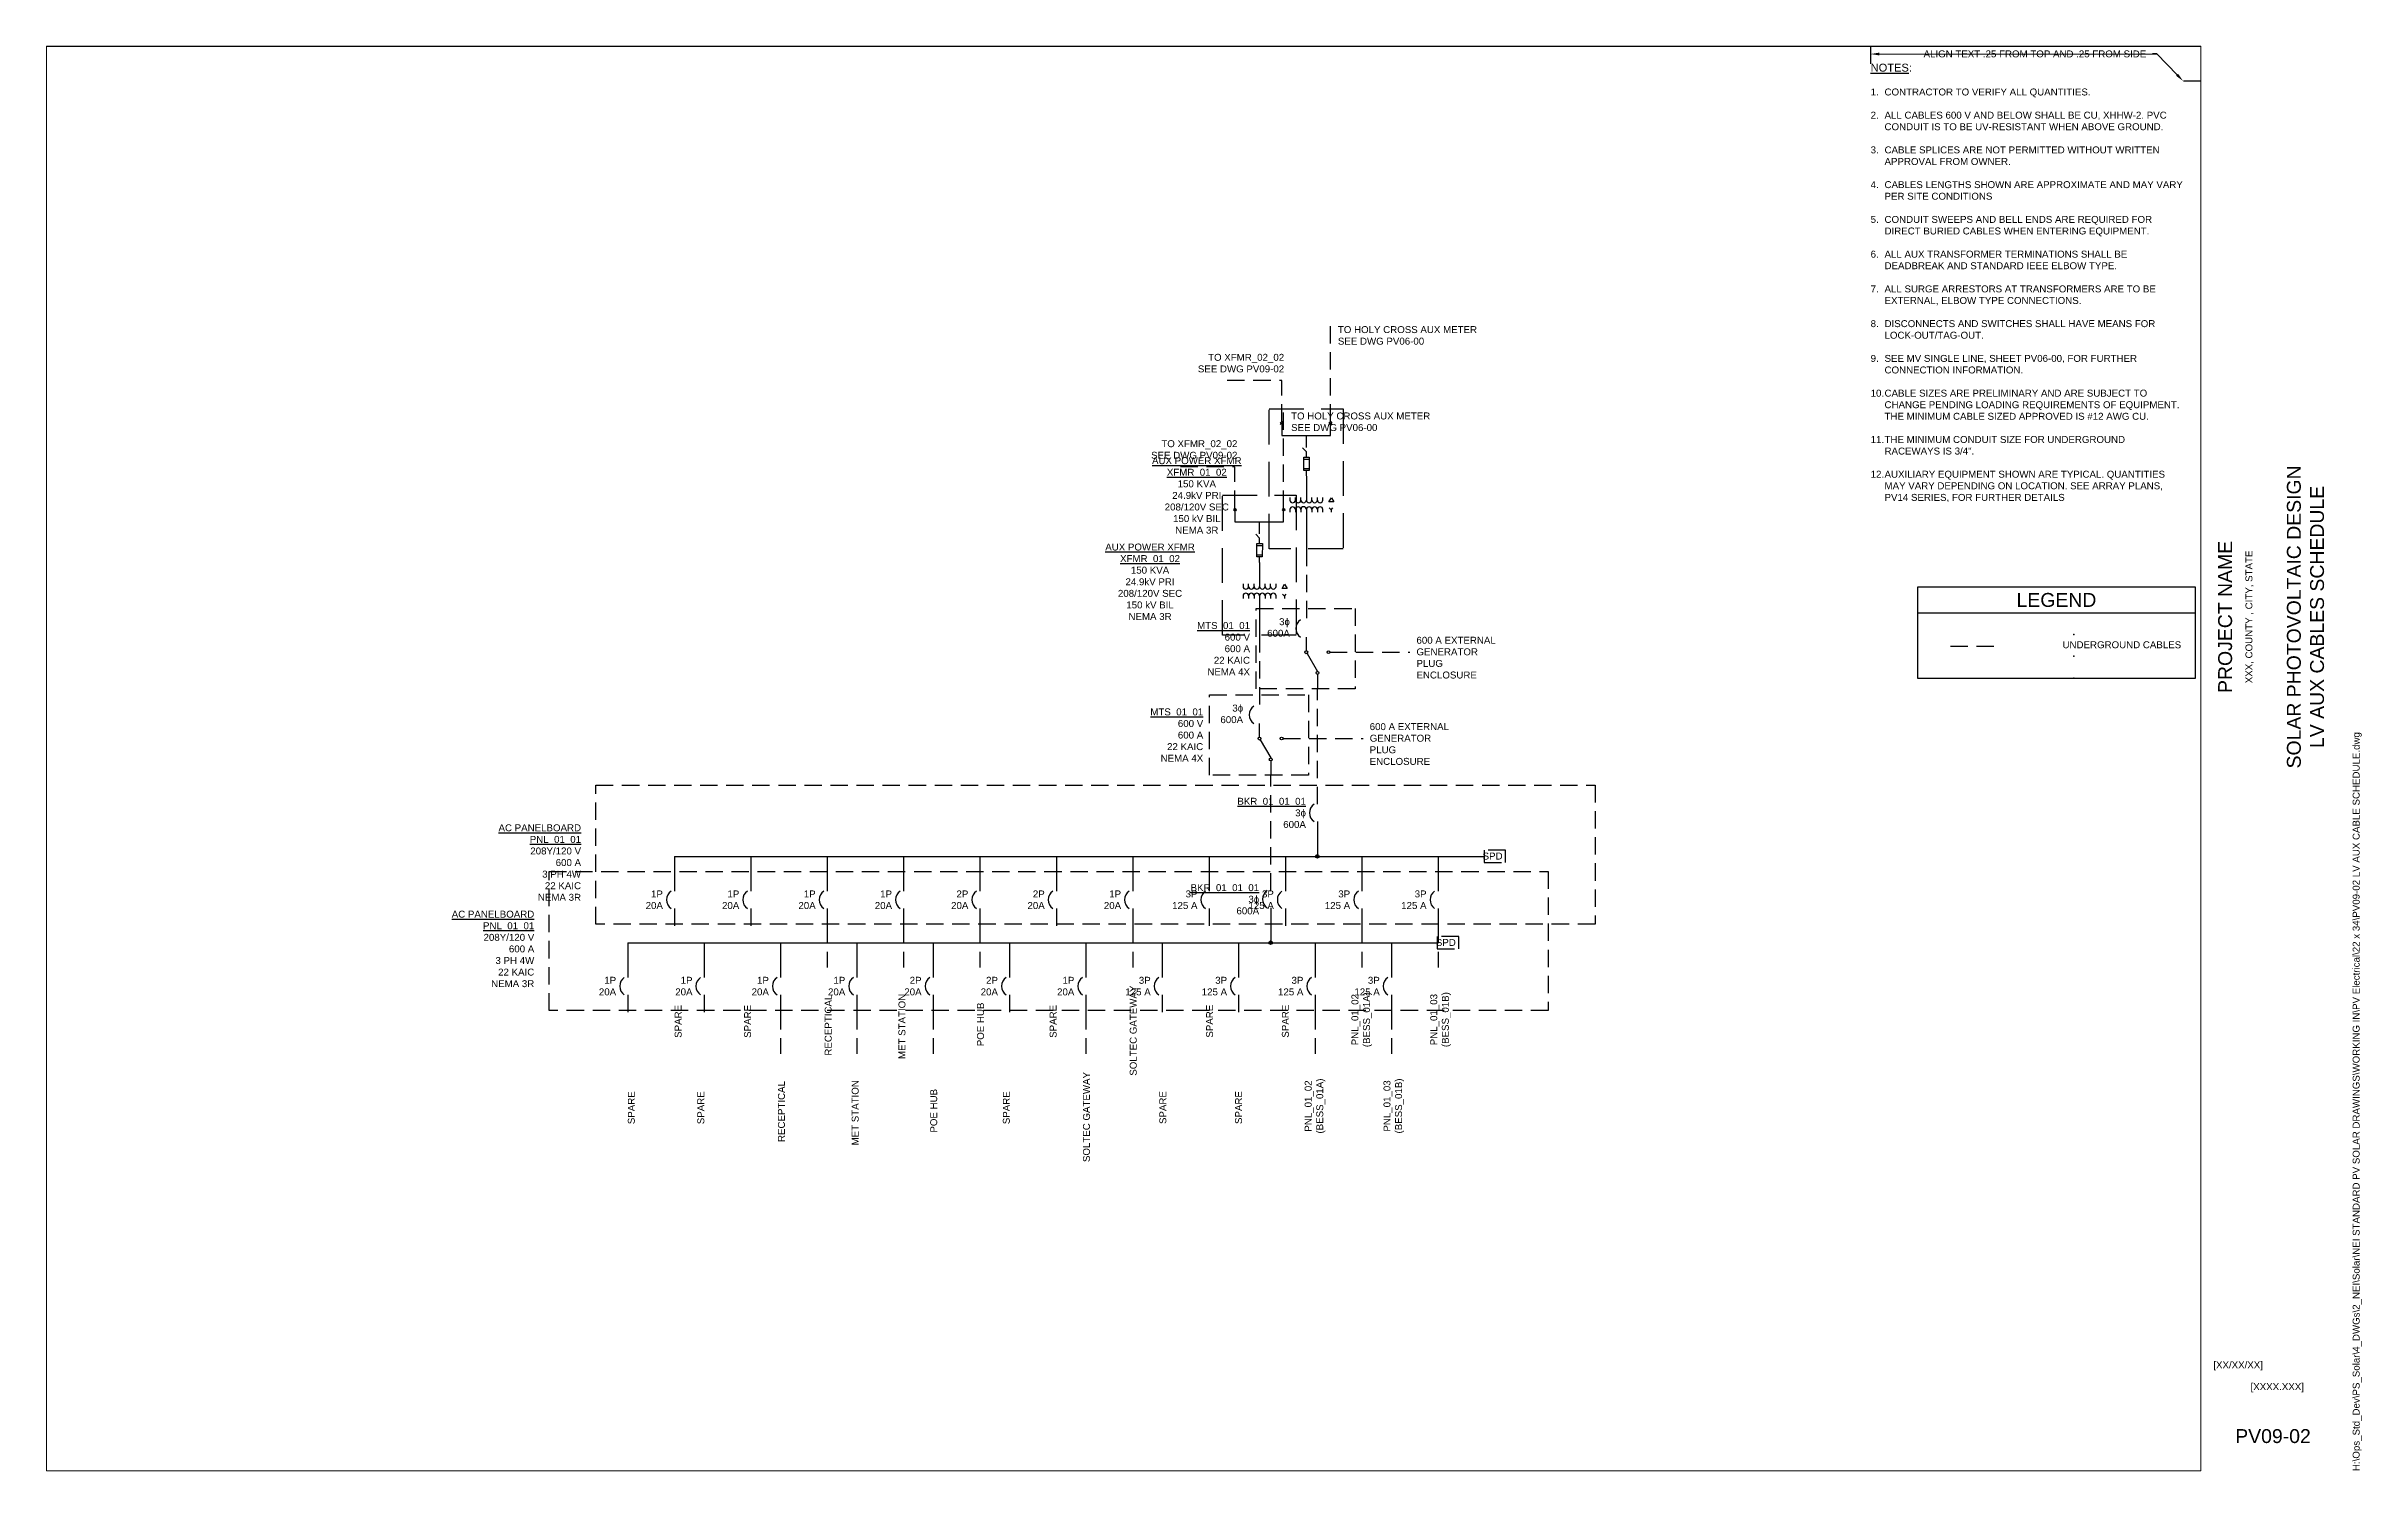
# Paper-space layout 'PV09-02 LV AUX CABLE SCHEDULE' of a CAD drawing. Header units: feet, sheet in inches. Extents: x 0.7 to 34.1, y 1.3 to 21.8.
# The model-space entities are those that its viewports show. They can reach past a viewport. Long polylines and large blocks are cut down to what shows.
import ezdxf
from ezdxf import colors
from ezdxf.entities.mleader import LeaderData, LeaderLine
from ezdxf.enums import TextEntityAlignment as Align
from ezdxf.math import Vec2, Vec3

# ---------------------------------------------------------------- set-up
doc = ezdxf.new("R2010")
doc.units = ezdxf.units.FT
doc.header["$MEASUREMENT"] = 0
for name, pattern in [('DASHED', [0.75, 0.5, -0.25]), ('DASHED2', [0.375, 0.25, -0.125]), ('HIDDEN', [0.375, 0.25, -0.125])]:
    doc.linetypes.add(name, pattern=pattern)
for name, color, linetype in [('E-1LIN', 4, 'Continuous'), ('E-1LIN-CABL-UG', 4, 'HIDDEN'), ('E-ELEC-BRDR', 172, 'DASHED2'), ('E-HVMV-BUS', 52, 'Continuous'), ('E-HVMV-EQUP', 91, 'Continuous'), ('E-LV-BUS', 31, 'Continuous'), ('E-LV-EQUP', 211, 'Continuous'), ('G-ANNO-TEXT', 1, 'Continuous'), ('G-ANNO-TTBL', 1, 'Continuous')]:
    doc.layers.add(name, color=color, linetype=linetype)
doc.layers.add('G-NPLT', color=67, linetype='Continuous', plot=False)
doc.layers.add('VP', color=31, linetype='Continuous', plot=False)
doc.layers.add('G-TABL', color=7, linetype='Continuous', lineweight=40)
doc.styles.add('NEI-A', font='arial.ttf')

# ---------------------------------------------------------------- blocks, each defined once
blk = doc.blocks.new('SCHEMATIC - CONNECTION DOT')
h = blk.add_hatch(color=0)
edge = h.paths.add_edge_path()
edge.add_arc((0, 0), 0.025, 0, 360)
at = {"color": 0}
blk.add_circle((0, 0), 0.025, dxfattribs=at)
blk = doc.blocks.new('FINGER SAFE FUSE')
blk.add_line((1.806, 1.994), (1.736, 1.923))
at = {"linetype": 'Continuous'}
for points in [[(1.559, 1.746), (1.488, 1.676), (1.488, 1.576)], [(1.622, 1.739), (1.552, 1.81)], [(1.743, 1.859), (1.672, 1.93)]]:
    blk.add_lwpolyline(points, dxfattribs=at)
blk.add_lwpolyline([(1.594, 1.711), (1.523, 1.782), (1.7, 1.958), (1.771, 1.888)], close=True, dxfattribs=at)
blk = doc.blocks.new('*U5')
blk.add_lwpolyline([(-2, -1.3075), (2, -1.3075), (2, 0), (-2, 0)], close=True)
blk.add_lwpolyline([(-2, -0.37), (2, -0.37)])
at = {"layer": 'G-NPLT'}
for p in [(0.25, -0.6825), (0.25, -0.995), (0.25, -1.3075)]:
    blk.add_point(p, dxfattribs=at)
at = {"layer": 'G-ANNO-TEXT', "insert": (0, -0.185), "char_height": 0.2, "attachment_point": 5, "style": 'NEI-A'}
blk.add_mtext_dynamic_manual_height_columns('LEGEND', width=3.607448, gutter_width=0.625, heights=[0], dxfattribs=at)

msp = doc.modelspace()

# ---------------------------------------------------------------- linework, layer by layer
msp.add_lwpolyline([(0, 23.011), (32.409, 23.011), (32.409, 0), (0, 0)])
at = {"layer": 'E-1LIN', "linetype": 'HIDDEN'}
msp.add_lwpolyline([(21.733, 10.198), (21.422, 10.198), (21.422, 10.021), (21.733, 10.021)], close=True, dxfattribs=at)
at = {"layer": 'E-1LIN-CABL-UG', "lineweight": -3, "flags": 128}
for points in [[(19.211, 16.366), (19.211, 17.74)], [(18.511, 16.366), (18.511, 16.957), (17.611, 16.957)]]:
    msp.add_lwpolyline(points, dxfattribs=at)
at = {"layer": 'E-1LIN-CABL-UG', "flags": 128}
for points in [[(18.866, 14.538), (18.866, 13.514)], [(19.204, 13.048), (20.354, 13.048)], [(19.026, 10.86), (19.026, 12.521)], [(11.972, 9.11), (11.972, 8.51)], [(13.07, 9.11), (13.07, 8.51)], [(14.169, 9.11), (14.169, 8.51)], [(16.367, 9.11), (16.367, 8.51)], [(19.663, 9.11), (19.663, 8.51)], [(20.762, 9.11), (20.762, 8.51)]]:
    msp.add_lwpolyline(points, dxfattribs=at)
at = {"layer": 'E-ELEC-BRDR', "linetype": 'DASHED'}
msp.add_lwpolyline([(18.33, 16.549), (19.393, 16.549), (19.393, 14.538), (18.33, 14.538)], close=True, dxfattribs=at)
at = {"layer": 'E-ELEC-BRDR'}
for points in [[(18.143, 13.678), (19.568, 13.678), (19.568, 12.521), (18.143, 12.521)], [(8.643, 11.135), (23.02, 11.135), (23.02, 9.135), (8.643, 9.135)]]:
    msp.add_lwpolyline(points, close=True, dxfattribs=at)
at = {"layer": 'E-HVMV-BUS', "flags": 128}
for points in [[(18.511, 16.366), (18.49, 16.344)], [(18.511, 16.349), (18.49, 16.326)], [(18.511, 16.366), (18.532, 16.344)], [(18.511, 16.349), (18.511, 16.166), (19.211, 16.166), (19.211, 16.349)], [(18.511, 16.349), (18.532, 16.326)], [(19.211, 16.366), (19.19, 16.344)], [(19.211, 16.349), (19.19, 16.326)], [(19.211, 16.366), (19.232, 16.344)], [(19.211, 16.349), (19.232, 16.326)], [(18.866, 15.996), (18.866, 16.162)], [(18.866, 15.584), (18.866, 15.238)], [(18.866, 15.102), (18.866, 14.538)]]:
    msp.add_lwpolyline(points, dxfattribs=at)
at = {"layer": 'E-HVMV-EQUP'}
for points in [[(18.628, 15.276), (18.628, 15.237, 0.98026), (18.707, 15.237, 0.98026), (18.786, 15.237, 0.98026), (18.866, 15.238, 0.98026), (18.945, 15.238, 0.98026), (19.024, 15.238, 0.98026), (19.103, 15.238), (19.103, 15.276)], [(19.103, 15.064), (19.103, 15.102, 0.98026), (19.024, 15.102, 0.98026), (18.945, 15.102, 0.98026), (18.866, 15.102, 0.98026), (18.786, 15.102, 0.98026), (18.707, 15.102, 0.98026), (18.628, 15.102), (18.628, 15.063)]]:
    msp.add_lwpolyline(points, format="xyb", dxfattribs=at)
for points in [[(18.707, 15.237), (18.707, 15.276)], [(18.707, 15.102), (18.707, 15.063)], [(18.786, 15.237), (18.786, 15.276)], [(18.786, 15.102), (18.786, 15.063)], [(18.945, 15.238), (18.945, 15.276)], [(18.945, 15.102), (18.945, 15.063)], [(19.024, 15.238), (19.024, 15.276)], [(19.024, 15.102), (19.024, 15.063)]]:
    msp.add_lwpolyline(points, dxfattribs=at)
at = {"layer": 'E-HVMV-EQUP', "flags": 128}
for points in [[(19.262, 15.21), (19.189, 15.21), (19.226, 15.272), (19.262, 15.21)], [(19.196, 15.124), (19.222, 15.098)], [(19.222, 15.098), (19.248, 15.124)], [(19.222, 15.098), (19.222, 15.062)]]:
    msp.add_lwpolyline(points, dxfattribs=at)
at = {"layer": 'E-LV-BUS', "flags": 128}
for points in [[(18.866, 13.068), (18.866, 13.265)], [(19.026, 12.728), (19.026, 12.521)]]:
    msp.add_lwpolyline(points, dxfattribs=at)
at = {"layer": 'E-LV-BUS'}
for points in [[(19.026, 10.61), (19.026, 10.085)], [(9.774, 10.11), (21.422, 10.11)], [(9.774, 10.11), (9.774, 9.61)], [(10.873, 10.11), (10.873, 9.61)], [(11.972, 10.11), (11.972, 9.61)], [(13.07, 10.11), (13.07, 9.61)], [(14.169, 10.11), (14.169, 9.61)], [(15.268, 10.11), (15.268, 9.61)], [(16.367, 10.11), (16.367, 9.61)], [(17.466, 10.11), (17.466, 9.61)], [(18.564, 10.11), (18.564, 9.61)], [(19.663, 10.11), (19.663, 9.61)], [(20.762, 10.11), (20.762, 9.61)], [(9.774, 9.36), (9.774, 9.11)], [(10.873, 9.36), (10.873, 9.11)], [(11.972, 9.36), (11.972, 9.11)], [(13.07, 9.36), (13.07, 9.11)], [(14.169, 9.36), (14.169, 9.11)], [(15.268, 9.36), (15.268, 9.11)], [(16.367, 9.36), (16.367, 9.11)], [(17.466, 9.36), (17.466, 9.11)], [(18.564, 9.36), (18.564, 9.11)], [(19.663, 9.36), (19.663, 9.11)], [(20.762, 9.36), (20.762, 9.11)]]:
    msp.add_lwpolyline(points, dxfattribs=at)
at = {"layer": 'E-LV-EQUP', "flags": 128}
msp.add_lwpolyline([(18.875, 13.029), (19.026, 12.769)], dxfattribs=at)
at = {"layer": 'E-LV-EQUP'}
for centre in [(18.865, 13.047), (19.183, 13.048), (19.026, 12.749)]:
    msp.add_circle(centre, 0.0203, dxfattribs=at)
for centre in [(18.866, 13.39), (19.059, 10.735), (9.808, 9.485), (10.906, 9.485), (12.005, 9.485), (13.104, 9.485), (14.203, 9.485), (15.302, 9.485), (16.4, 9.485), (17.499, 9.485), (18.598, 9.485), (19.697, 9.485), (20.795, 9.485)]:
    msp.add_arc(centre, 0.15, 123.7664, 236.2336, dxfattribs=at)

# ---------------------------------------------------------------- block references
at = {"layer": 'E-HVMV-EQUP', "xscale": 0.7773125992091652, "yscale": 0.7773125992091652, "zscale": 0.7773125992091652, "rotation": 224.9999999999999}
msp.add_blockref('FINGER SAFE FUSE', (18.763, 17.673), dxfattribs=at)
at = {"layer": 'E-LV-BUS'}
msp.add_blockref('SCHEMATIC - CONNECTION DOT', (19.024, 10.11), dxfattribs=at)

# ---------------------------------------------------------------- texts
at = {"layer": 'G-ANNO-TEXT', "char_height": 0.1, "attachment_point": 1, "style": 'NEI-A'}
for s, width, insert in [('TO HOLY CROSS AUX METER\\PSEE DWG PV06-00', 2.04927, (19.319, 17.741)), ('\\pxqr;TO XFMR_02_02\\PSEE DWG PV09-02', 1.39231, (17.154, 17.342)), ('\\pxqr;{\\LMTS_01_01}\\P600 V\\P600 A\\P22 KAIC\\PNEMA 4X', 0.64058, (17.414, 13.482)), ('600 A EXTERNAL GENERATOR PLUG ENCLOSURE', 1.27514, (20.45, 13.27))]:
    msp.add_mtext_dynamic_manual_height_columns(s, width=width, gutter_width=0.5, heights=[0], dxfattribs=dict(at, insert=insert))
at = {"layer": 'G-ANNO-TEXT', "insert": (18.406, 15.304), "char_height": 0.1, "width": 2.23358, "attachment_point": 6, "style": 'NEI-A'}
msp.add_mtext('\\A1;\\pxqc;{\\LAUX POWER XFMR \\PXFMR_01_02\\P}150 KVA\\P24.9kV PRI \\P208/120V SEC\\P150 kV BIL \\PNEMA 3R', dxfattribs=at)
at = {"layer": 'G-ANNO-TEXT', "char_height": 0.1, "attachment_point": 6, "style": 'NEI-A'}
for s, insert in [('3ɸ\\P600A', (18.628, 13.403)), ('{\\LBKR_01_01_01}\\P3ɸ\\P600A', (18.859, 10.735)), ('{\\LAC PANELBOARD\\PPNL_01_01}\\P208Y/120 V\\P600 A\\P3 PH 4W\\P22 KAIC\\PNEMA 3R', (8.429, 10.02)), ('1P\\P20A', (9.607, 9.485)), ('1P\\P20A', (10.706, 9.485)), ('1P\\P20A', (11.805, 9.485)), ('1P\\P20A', (12.904, 9.485)), ('2P\\P20A', (14.002, 9.485)), ('2P\\P20A', (15.101, 9.485)), ('1P\\P20A', (16.2, 9.485)), ('3P\\P125 A', (17.299, 9.485)), ('3P\\P125 A', (18.398, 9.485)), ('3P\\P125 A', (19.496, 9.485)), ('3P\\P125 A', (20.595, 9.485))]:
    msp.add_mtext(s, dxfattribs=dict(at, insert=insert))
at = {"layer": 'G-ANNO-TEXT', "char_height": 0.1, "attachment_point": 4, "rotation": 90, "style": 'NEI-A'}
for s, insert, width in [('\\A1;RECEPTICAL', (11.986, 7.242), 1.29029), ('\\A1;MET STATION', (13.047, 7.193), 1.29029), ('\\A1;POE HUB', (14.177, 7.377), 1.29029), ('\\A1;\\pxqc;SOLTEC GATEWAY', (16.375, 6.956), 1.29029), ('\\A1;\\pxqc;PNL_01_02 (BESS_01A)', (19.663, 7.062), 1.39561), ('\\A1;\\pxqc;PNL_01_03 (BESS_01B)', (20.797, 7.048), 1.4246), ('\\A1;SPARE', (9.826, 7.498), 1.29029), ('\\A1;SPARE', (10.826, 7.498), 1.29029), ('\\A1;SPARE', (15.222, 7.498), 1.29029), ('\\A1;SPARE', (17.474, 7.501), 1.29029), ('\\A1;SPARE', (18.564, 7.501), 1.29029)]:
    msp.add_mtext(s, dxfattribs=dict(at, insert=insert, width=width))
at = {"layer": 'G-TABL', "insert": (21.689, 10.164), "char_height": 0.1, "attachment_point": 3, "style": 'NEI-A'}
msp.add_mtext_dynamic_manual_height_columns('SPD', width=0.02378, gutter_width=0.547, heights=[0], dxfattribs=at)

psp = doc.layouts.new('PV09-02 LV AUX CABLE SCHEDULE')

# ---------------------------------------------------------------- linework, layer by layer
at = {"color": 4, "linetype": 'HIDDEN'}
psp.add_lwpolyline([(28.135, 13.133), (28.885, 13.133)], dxfattribs=at)
at = {"layer": 'E-1LIN', "linetype": 'HIDDEN'}
psp.add_lwpolyline([(21.733, 10.198), (21.422, 10.198), (21.422, 10.021), (21.733, 10.021)], close=True, dxfattribs=at)
at = {"layer": 'E-1LIN-CABL-UG', "lineweight": -3, "flags": 128}
for points in [[(19.211, 16.366), (19.211, 17.74)], [(18.511, 16.366), (18.511, 16.957), (17.611, 16.957)]]:
    psp.add_lwpolyline(points, dxfattribs=at)
at = {"layer": 'E-1LIN-CABL-UG', "flags": 128}
for points in [[(18.866, 14.538), (18.866, 13.514)], [(19.204, 13.048), (20.354, 13.048)], [(19.026, 10.86), (19.026, 12.521)], [(11.972, 9.11), (11.972, 8.51)], [(13.07, 9.11), (13.07, 8.51)], [(14.169, 9.11), (14.169, 8.51)], [(16.367, 9.11), (16.367, 8.51)], [(19.663, 9.11), (19.663, 8.51)], [(20.762, 9.11), (20.762, 8.51)]]:
    psp.add_lwpolyline(points, dxfattribs=at)
at = {"layer": 'E-ELEC-BRDR', "linetype": 'DASHED'}
psp.add_lwpolyline([(18.33, 16.549), (19.393, 16.549), (19.393, 14.538), (18.33, 14.538)], close=True, dxfattribs=at)
at = {"layer": 'E-ELEC-BRDR'}
for points in [[(18.143, 13.678), (19.568, 13.678), (19.568, 12.521), (18.143, 12.521)], [(8.643, 11.135), (23.02, 11.135), (23.02, 9.135), (8.643, 9.135)]]:
    psp.add_lwpolyline(points, close=True, dxfattribs=at)
at = {"layer": 'E-HVMV-BUS', "flags": 128}
for points in [[(18.511, 16.366), (18.49, 16.344)], [(18.511, 16.349), (18.49, 16.326)], [(18.511, 16.366), (18.532, 16.344)], [(18.511, 16.349), (18.511, 16.166), (19.211, 16.166), (19.211, 16.349)], [(18.511, 16.349), (18.532, 16.326)], [(19.211, 16.366), (19.19, 16.344)], [(19.211, 16.349), (19.19, 16.326)], [(19.211, 16.366), (19.232, 16.344)], [(19.211, 16.349), (19.232, 16.326)], [(18.866, 15.996), (18.866, 16.162)], [(18.866, 15.584), (18.866, 15.238)], [(18.866, 15.102), (18.866, 14.538)]]:
    psp.add_lwpolyline(points, dxfattribs=at)
at = {"layer": 'E-HVMV-EQUP'}
for points in [[(18.628, 15.276), (18.628, 15.237, 0.98026), (18.707, 15.237, 0.98026), (18.786, 15.237, 0.98026), (18.866, 15.238, 0.98026), (18.945, 15.238, 0.98026), (19.024, 15.238, 0.98026), (19.103, 15.238), (19.103, 15.276)], [(19.103, 15.064), (19.103, 15.102, 0.98026), (19.024, 15.102, 0.98026), (18.945, 15.102, 0.98026), (18.866, 15.102, 0.98026), (18.786, 15.102, 0.98026), (18.707, 15.102, 0.98026), (18.628, 15.102), (18.628, 15.063)]]:
    psp.add_lwpolyline(points, format="xyb", dxfattribs=at)
for points in [[(18.707, 15.237), (18.707, 15.276)], [(18.707, 15.102), (18.707, 15.063)], [(18.786, 15.237), (18.786, 15.276)], [(18.786, 15.102), (18.786, 15.063)], [(18.945, 15.238), (18.945, 15.276)], [(18.945, 15.102), (18.945, 15.063)], [(19.024, 15.238), (19.024, 15.276)], [(19.024, 15.102), (19.024, 15.063)]]:
    psp.add_lwpolyline(points, dxfattribs=at)
at = {"layer": 'E-HVMV-EQUP', "flags": 128}
for points in [[(19.262, 15.21), (19.189, 15.21), (19.226, 15.272), (19.262, 15.21)], [(19.196, 15.124), (19.222, 15.098)], [(19.222, 15.098), (19.248, 15.124)], [(19.222, 15.098), (19.222, 15.062)]]:
    psp.add_lwpolyline(points, dxfattribs=at)
at = {"layer": 'E-LV-BUS', "flags": 128}
for points in [[(18.866, 13.068), (18.866, 13.265)], [(19.026, 12.728), (19.026, 12.521)]]:
    psp.add_lwpolyline(points, dxfattribs=at)
at = {"layer": 'E-LV-BUS'}
for points in [[(19.026, 10.61), (19.026, 10.085)], [(9.774, 10.11), (21.422, 10.11)], [(9.774, 10.11), (9.774, 9.61)], [(10.873, 10.11), (10.873, 9.61)], [(11.972, 10.11), (11.972, 9.61)], [(13.07, 10.11), (13.07, 9.61)], [(14.169, 10.11), (14.169, 9.61)], [(15.268, 10.11), (15.268, 9.61)], [(16.367, 10.11), (16.367, 9.61)], [(17.466, 10.11), (17.466, 9.61)], [(18.564, 10.11), (18.564, 9.61)], [(19.663, 10.11), (19.663, 9.61)], [(20.762, 10.11), (20.762, 9.61)], [(9.774, 9.36), (9.774, 9.11)], [(10.873, 9.36), (10.873, 9.11)], [(11.972, 9.36), (11.972, 9.11)], [(13.07, 9.36), (13.07, 9.11)], [(14.169, 9.36), (14.169, 9.11)], [(15.268, 9.36), (15.268, 9.11)], [(16.367, 9.36), (16.367, 9.11)], [(17.466, 9.36), (17.466, 9.11)], [(18.564, 9.36), (18.564, 9.11)], [(19.663, 9.36), (19.663, 9.11)], [(20.762, 9.36), (20.762, 9.11)]]:
    psp.add_lwpolyline(points, dxfattribs=at)
at = {"layer": 'E-LV-EQUP', "flags": 128}
psp.add_lwpolyline([(18.875, 13.029), (19.026, 12.769)], dxfattribs=at)
at = {"layer": 'E-LV-EQUP'}
for centre in [(18.865, 13.047), (19.183, 13.048), (19.026, 12.749)]:
    psp.add_circle(centre, 0.0203, dxfattribs=at)
for centre in [(18.866, 13.39), (19.059, 10.735), (9.808, 9.485), (10.906, 9.485), (12.005, 9.485), (13.104, 9.485), (14.203, 9.485), (15.302, 9.485), (16.4, 9.485), (17.499, 9.485), (18.598, 9.485), (19.697, 9.485), (20.795, 9.485)]:
    psp.add_arc(centre, 0.15, 123.7664, 236.2336, dxfattribs=at)
at = {"layer": 'G-NPLT'}
psp.add_line((31.735, 21.268), (31.485, 21.268), dxfattribs=at)
psp.add_lwpolyline([(26.985, 21.768), (26.985, 21.518)], dxfattribs=at)

# ---------------------------------------------------------------- block references
at = {"layer": 'E-HVMV-EQUP', "xscale": 0.7773125992091652, "yscale": 0.7773125992091652, "zscale": 0.7773125992091652, "rotation": 224.9999999999999}
psp.add_blockref('FINGER SAFE FUSE', (18.763, 17.673), dxfattribs=at)
at = {"layer": 'E-LV-BUS'}
psp.add_blockref('SCHEMATIC - CONNECTION DOT', (19.024, 10.11), dxfattribs=at)
at = {"layer": 'G-ANNO-TEXT'}
psp.add_blockref('*U5', (29.659, 13.984), dxfattribs=at)

# ---------------------------------------------------------------- texts
at = {"layer": 'G-ANNO-TEXT', "char_height": 0.1, "attachment_point": 1, "style": 'NEI-A'}
for s, width, gutter_width, heights, insert in [('\\A1;{\\H1.1429x;\\LNOTES\\l:\\P}\\P\\pxi-2,l2,t2;1.^ICONTRACTOR TO VERIFY ALL QUANTITIES.\\P\\pi0,l0,tz;\\P\\pi-2,l2,t2;2.^IALL CABLES 600 V AND BELOW SHALL BE CU, XHHW-2. PVC CONDUIT IS TO BE UV-RESISTANT WHEN ABOVE GROUND.\\P\\pi0,l0,tz;\\P\\pi-2,l2,t2;3.^ICABLE SPLICES ARE NOT PERMITTED WITHOUT WRITTEN APPROVAL FROM OWNER.\\P\\pi0,l0,tz;\\P\\pi-2,l2,t2;4.^ICABLES LENGTHS SHOWN ARE APPROXIMATE AND MAY VARY PER SITE CONDITIONS\\P\\pi0,l0,tz;\\P\\pi-2,l2,t2;5.^ICONDUIT SWEEPS AND BELL ENDS ARE REQUIRED FOR DIRECT BURIED CABLES WHEN ENTERING EQUIPMENT.\\P\\pi0,l0,tz;\\P\\pi-2,l2,t2;6.^IALL AUX TRANSFORMER TERMINATIONS SHALL BE DEADBREAK AND STANDARD IEEE ELBOW TYPE.\\P\\pi0,l0,tz;\\P\\pi-2,l2,t2;7.^IALL SURGE ARRESTORS AT TRANSFORMERS ARE TO BE EXTERNAL, ELBOW TYPE CONNECTIONS. \\P\\pi0,l0,tz;\\P\\pi-2,l2,t2;8.^IDISCONNECTS AND SWITCHES SHALL HAVE MEANS FOR LOCK-OUT/TAG-OUT.\\P\\pi0,l0,tz;\\P\\pi-2,l2,t2;9.^ISEE MV SINGLE LINE, SHEET PV06-00, FOR FURTHER CONNECTION INFORMATION.\\P\\pi0,l0,tz;\\P\\pi-2,l2,t2;10.^ICABLE SIZES ARE PRELIMINARY AND ARE SUBJECT TO CHANGE PENDING LOADING REQUIREMENTS OF EQUIPMENT. THE MINIMUM CABLE SIZED APPROVED IS #12 AWG CU. \\P\\pi0,l0,tz;\\P\\pi-2,l2,t2;11.^ITHE MINIMUM CONDUIT SIZE FOR UNDERGROUND RACEWAYS IS 3/4".\\P\\pi0,l0,tz;\\P\\pi-2,l2,t2;12.^IAUXILIARY EQUIPMENT SHOWN ARE TYPICAL. QUANTITIES MAY VARY DEPENDING ON LOCATION. SEE ARRAY PLANS, PV14 SERIES, FOR FURTHER DETAILS', 4.48526, 0.547, [8.739], (26.985, 21.518)), ('TO HOLY CROSS AUX METER\\PSEE DWG PV06-00', 2.04927, 0.5, [0], (19.319, 17.741)), ('\\pxqr;TO XFMR_02_02\\PSEE DWG PV09-02', 1.39231, 0.5, [0], (17.154, 17.342)), ('\\pxqr;{\\LMTS_01_01}\\P600 V\\P600 A\\P22 KAIC\\PNEMA 4X', 0.64058, 0.5, [0], (17.414, 13.482)), ('600 A EXTERNAL GENERATOR PLUG ENCLOSURE', 1.27514, 0.5, [0], (20.45, 13.27)), ('UNDERGROUND CABLES ', 3.00543, 0.547, [0], (29.746, 13.205))]:
    psp.add_mtext_dynamic_manual_height_columns(s, width=width, gutter_width=gutter_width, heights=heights, dxfattribs=dict(at, insert=insert))
at = {"layer": 'G-ANNO-TEXT', "insert": (18.406, 15.304), "char_height": 0.1, "width": 2.23358, "attachment_point": 6, "style": 'NEI-A'}
psp.add_mtext('\\A1;\\pxqc;{\\LAUX POWER XFMR \\PXFMR_01_02\\P}150 KVA\\P24.9kV PRI \\P208/120V SEC\\P150 kV BIL \\PNEMA 3R', dxfattribs=at)
at = {"layer": 'G-ANNO-TEXT', "char_height": 0.1, "attachment_point": 6, "style": 'NEI-A'}
for s, insert in [('3ɸ\\P600A', (18.628, 13.403)), ('{\\LBKR_01_01_01}\\P3ɸ\\P600A', (18.859, 10.735)), ('{\\LAC PANELBOARD\\PPNL_01_01}\\P208Y/120 V\\P600 A\\P3 PH 4W\\P22 KAIC\\PNEMA 3R', (8.429, 10.02)), ('1P\\P20A', (9.607, 9.485)), ('1P\\P20A', (10.706, 9.485)), ('1P\\P20A', (11.805, 9.485)), ('1P\\P20A', (12.904, 9.485)), ('2P\\P20A', (14.002, 9.485)), ('2P\\P20A', (15.101, 9.485)), ('1P\\P20A', (16.2, 9.485)), ('3P\\P125 A', (17.299, 9.485)), ('3P\\P125 A', (18.398, 9.485)), ('3P\\P125 A', (19.496, 9.485)), ('3P\\P125 A', (20.595, 9.485))]:
    psp.add_mtext(s, dxfattribs=dict(at, insert=insert))
at = {"layer": 'G-ANNO-TEXT', "char_height": 0.1, "attachment_point": 4, "rotation": 90, "style": 'NEI-A'}
for s, insert, width in [('\\A1;RECEPTICAL', (11.986, 7.242), 1.29029), ('\\A1;MET STATION', (13.047, 7.193), 1.29029), ('\\A1;POE HUB', (14.177, 7.377), 1.29029), ('\\A1;\\pxqc;SOLTEC GATEWAY', (16.375, 6.956), 1.29029), ('\\A1;\\pxqc;PNL_01_02 (BESS_01A)', (19.663, 7.062), 1.39561), ('\\A1;\\pxqc;PNL_01_03 (BESS_01B)', (20.797, 7.048), 1.4246), ('\\A1;SPARE', (9.826, 7.498), 1.29029), ('\\A1;SPARE', (10.826, 7.498), 1.29029), ('\\A1;SPARE', (15.222, 7.498), 1.29029), ('\\A1;SPARE', (17.474, 7.501), 1.29029), ('\\A1;SPARE', (18.564, 7.501), 1.29029)]:
    psp.add_mtext(s, dxfattribs=dict(at, insert=insert, width=width))
at = {"layer": 'G-ANNO-TTBL', "style": 'NEI-A'}
psp.add_text('XXX, COUNTY , CITY, STATE', height=0.1, rotation=90, dxfattribs=at).set_placement((32.437, 13.556), align=Align.MIDDLE)
at = {"layer": 'G-ANNO-TTBL', "char_height": 0.2, "attachment_point": 5, "rotation": 90, "style": 'NEI-A'}
for s, heights, insert in [('SOLAR PHOTOVOLTAIC DESIGN\\PLV AUX CABLES SCHEDULE', [0.544], (33.243, 13.556)), ('PROJECT NAME', [0], (32.087, 13.556))]:
    psp.add_mtext_dynamic_manual_height_columns(s, width=7.8846, gutter_width=0.5, heights=heights, dxfattribs=dict(at, insert=insert))
at = {"layer": 'G-ANNO-TTBL', "style": 'NEI-A'}
for s, width, insert, char_height, attachment_point in [('[XX/XX/XX]', 0.85482, (31.916, 2.776), 0.1, 4), ('[XXXX.XXX]', 0.85482, (32.836, 2.463), 0.1, 5), ('PV09-02', 1.7218, (32.775, 1.765), 0.2, 5)]:
    psp.add_mtext_dynamic_manual_height_columns(s, width=width, gutter_width=0.5, heights=[0], dxfattribs=dict(at, insert=insert, char_height=char_height, attachment_point=attachment_point))
at = {"layer": 'G-NPLT', "insert": (33.921, 1.263), "char_height": 0.1, "width": 13.97168, "attachment_point": 1, "rotation": 90, "style": 'NEI-A'}
psp.add_mtext('H:\\\\Ops_Std_Dev\\\\PS_Solar\\\\4_DWGs\\\\2_NEI\\\\Solar\\\\NEI STANDARD PV SOLAR DRAWINGS\\\\WORKING IN\\\\PV Electrical\\\\22 x 34\\\\PV09-02 LV AUX CABLE SCHEDULE.dwg', dxfattribs=at)
at = {"layer": 'G-TABL', "insert": (21.689, 10.164), "char_height": 0.1, "attachment_point": 3, "style": 'NEI-A'}
psp.add_mtext_dynamic_manual_height_columns('SPD', width=0.02378, gutter_width=0.547, heights=[0], dxfattribs=at)

# ---------------------------------------------------------------- leaders
at = {"layer": 'G-NPLT'}
ml = psp.add_multileader_mtext('Standard', dxfattribs=at)
ml.set_content('ALIGN TEXT .25 FROM TOP AND .25 FROM SIDE', color=256, style='NEI-A')
ml.set_leader_properties()
ml.build(insert=Vec2(0, 0))
ml.multileader.update_dxf_attribs({"dogleg_length": 0.0625, "arrow_head_size": 0.125})
ctx = ml.context
ctx.base_point, ctx.char_height, ctx.arrow_head_size, ctx.landing_gap_size, ctx.plane_origin = Vec3(27.664, 21.658), 0.09996, 0.125, 0.09, Vec3(28.407, 21.71)
ctx.text_align_type = 2
notes = []
notes.append((ctx, [(1, (1, 1, 0), (31.103, 21.658), (-1, 0), 0.0625, [(0, [(26.985, 21.657)], 0, []), (1, [(31.482, 21.268)], 0, [])])]))
ctx.mtext.insert, ctx.mtext.width, ctx.mtext.alignment, ctx.mtext.flow_direction = Vec3(30.951, 21.709), 3.69406, 3, 5
for ctx, leaders in notes:
    for number, flags, end, landing, length, lines in leaders:
        leader = LeaderData()
        leader.index, (leader.has_last_leader_line, leader.has_dogleg_vector, leader.attachment_direction) = number, flags
        leader.last_leader_point, leader.dogleg_vector, leader.dogleg_length = Vec3(end), Vec3(landing), length
        for number, points, colour, breaks in lines:
            line = LeaderLine()
            line.index, line.vertices, line.color, line.breaks = number, Vec3.list(points), colors.encode_raw_color(colour), breaks
            leader.lines.append(line)
        ctx.leaders.append(leader)

# ---------------------------------------------------------------- viewports
at = {"layer": 'VP'}
psp.add_viewport(center=(16.235, 11.518), size=(31, 20.5), view_center_point=(16.908, 12.761), view_height=20.5, dxfattribs=at)

doc.saveas('drawing.dxf')
